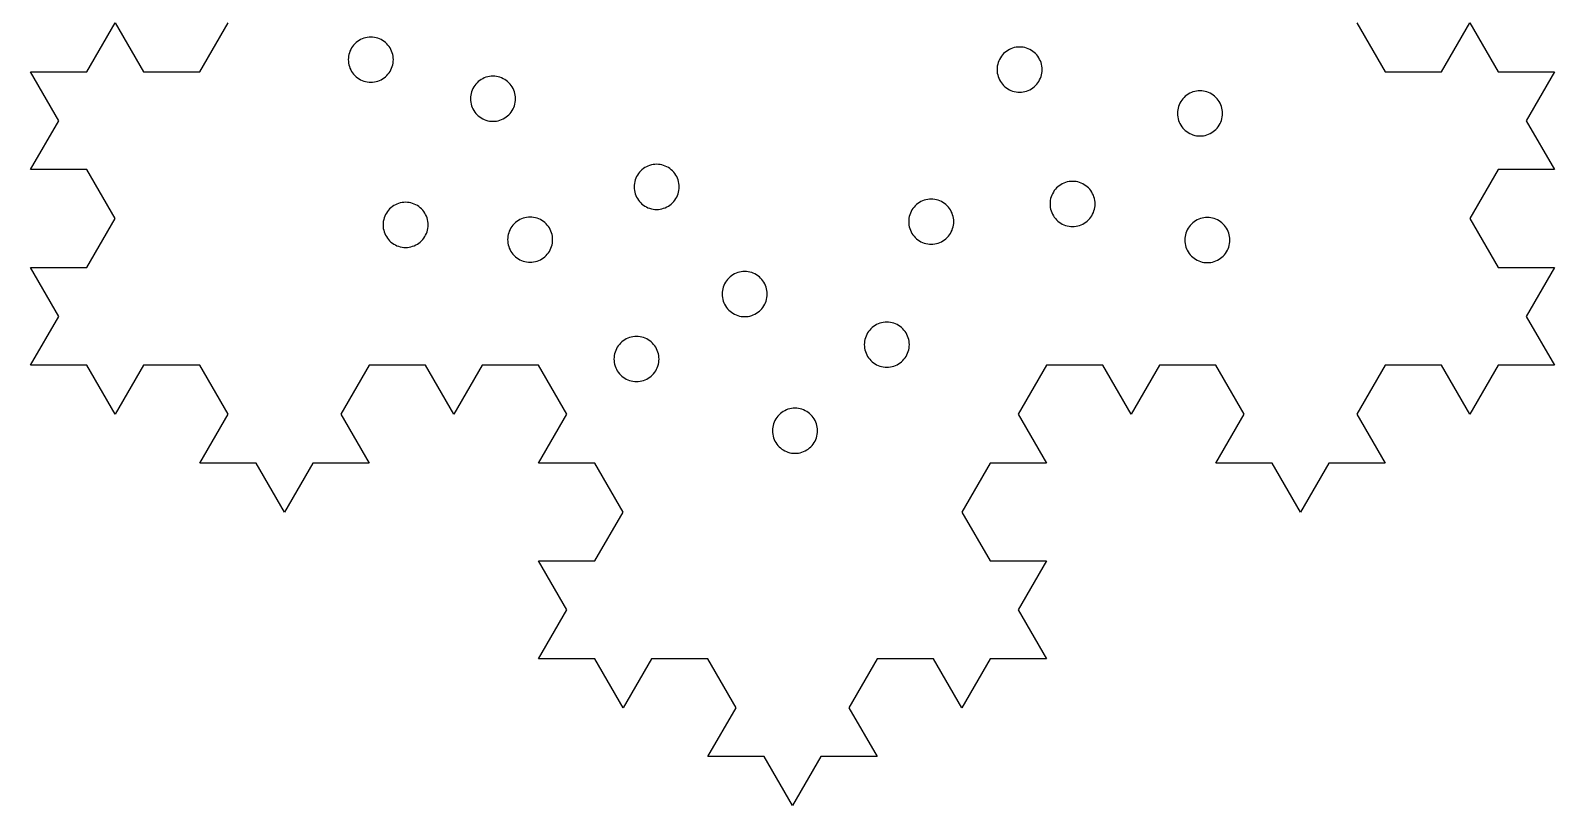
# Model space of a CAD drawing. Header units: millimetres. Extents: x 0 to 476, y 5 to 280.
# Drawn here: x 233.7 to 328.4, y 170.7 to 218.8 of the extents above; entities that cross this region are included whole.
import ezdxf

# ---------------------------------------------------------------- set-up
doc = ezdxf.new("R2010")
doc.units = ezdxf.units.MM
doc.layers.add('CUT', color=1, linetype='Continuous')

msp = doc.modelspace()

# ---------------------------------------------------------------- linework, layer by layer
at = {"layer": 'CUT'}
msp.add_lwpolyline([(316.141, 219.259), (317.894, 216.222), (321.401, 216.222), (323.154, 219.259), (324.908, 216.222), (328.415, 216.222), (326.661, 213.185), (328.415, 210.148), (324.908, 210.148), (323.154, 207.111), (324.908, 204.074), (328.415, 204.074), (326.661, 201.037), (328.415, 198), (324.908, 198), (323.154, 194.963), (321.401, 198), (317.894, 198), (316.141, 194.963), (317.894, 191.926), (314.387, 191.926), (312.634, 188.889), (310.88, 191.926), (307.373, 191.926), (309.127, 194.963), (307.373, 198), (303.866, 198), (302.113, 194.963), (300.36, 198), (296.853, 198), (295.099, 194.963), (296.853, 191.926), (293.346, 191.926), (291.592, 188.889), (293.346, 185.852), (296.853, 185.852), (295.099, 182.815), (296.853, 179.778), (293.346, 179.778), (291.592, 176.741), (289.839, 179.778), (286.332, 179.778), (284.579, 176.741), (286.332, 173.704), (282.825, 173.704), (281.072, 170.667), (279.318, 173.704), (275.812, 173.704), (277.565, 176.741), (275.812, 179.778), (272.305, 179.778), (270.551, 176.741), (268.798, 179.778), (265.291, 179.778), (267.044, 182.815), (265.291, 185.852), (268.798, 185.852), (270.551, 188.889), (268.798, 191.926), (265.291, 191.926), (267.044, 194.963), (265.291, 198), (261.784, 198), (260.031, 194.963), (258.277, 198), (254.77, 198), (253.017, 194.963), (254.77, 191.926), (251.263, 191.926), (249.51, 188.889), (247.757, 191.926), (244.25, 191.926), (246.003, 194.963), (244.25, 198), (240.743, 198), (238.989, 194.963), (237.236, 198), (233.729, 198), (235.483, 201.037), (233.729, 204.074), (237.236, 204.074), (238.989, 207.111), (237.236, 210.148), (233.729, 210.148), (235.483, 213.185), (233.729, 216.222), (237.236, 216.222), (238.989, 219.259), (240.743, 216.222), (244.25, 216.222), (246.003, 219.259)], dxfattribs=at)
for points in [[(256.204, 216.542), (256.234, 216.648), (256.256, 216.756), (256.268, 216.865), (256.273, 216.975), (256.268, 217.085), (256.256, 217.194), (256.234, 217.302), (256.204, 217.408), (256.166, 217.511), (256.12, 217.611), (256.066, 217.707), (256.005, 217.798), (255.937, 217.884), (255.863, 217.965), (255.782, 218.04), (255.696, 218.108), (255.604, 218.169), (255.508, 218.223), (255.409, 218.269), (255.305, 218.307), (255.2, 218.336), (255.092, 218.358), (254.983, 218.371), (254.873, 218.375), (254.763, 218.371), (254.654, 218.358), (254.546, 218.336), (254.44, 218.307), (254.337, 218.269), (254.237, 218.223), (254.141, 218.169), (254.05, 218.108), (253.964, 218.04), (253.883, 217.965), (253.808, 217.884), (253.74, 217.798), (253.679, 217.707), (253.625, 217.611), (253.579, 217.511), (253.541, 217.408), (253.511, 217.302), (253.49, 217.194), (253.477, 217.085), (253.473, 216.975), (253.477, 216.865), (253.49, 216.756), (253.511, 216.648), (253.541, 216.542), (253.579, 216.439), (253.625, 216.34), (253.679, 216.244), (253.74, 216.152), (253.808, 216.066), (253.883, 215.985), (253.964, 215.911), (254.05, 215.842), (254.141, 215.781), (254.237, 215.728), (254.337, 215.682), (254.44, 215.644), (254.546, 215.614), (254.654, 215.592), (254.763, 215.579), (254.873, 215.575), (254.983, 215.579), (255.092, 215.592), (255.2, 215.614), (255.305, 215.644), (255.409, 215.682), (255.508, 215.728), (255.604, 215.781), (255.696, 215.842), (255.782, 215.911), (255.863, 215.985), (255.937, 216.066), (256.005, 216.152), (256.066, 216.244), (256.12, 216.34), (256.166, 216.439), (256.204, 216.542)], [(296.511, 215.926), (296.541, 216.032), (296.563, 216.14), (296.576, 216.249), (296.58, 216.359), (296.576, 216.469), (296.563, 216.578), (296.541, 216.686), (296.511, 216.792), (296.473, 216.895), (296.427, 216.994), (296.374, 217.09), (296.313, 217.182), (296.245, 217.268), (296.17, 217.349), (296.089, 217.423), (296.003, 217.492), (295.911, 217.553), (295.816, 217.606), (295.716, 217.652), (295.613, 217.69), (295.507, 217.72), (295.399, 217.742), (295.29, 217.755), (295.18, 217.759), (295.07, 217.755), (294.961, 217.742), (294.853, 217.72), (294.747, 217.69), (294.644, 217.652), (294.544, 217.606), (294.448, 217.553), (294.357, 217.492), (294.271, 217.423), (294.19, 217.349), (294.115, 217.268), (294.047, 217.182), (293.986, 217.09), (293.933, 216.994), (293.887, 216.895), (293.849, 216.792), (293.819, 216.686), (293.797, 216.578), (293.784, 216.469), (293.78, 216.359), (293.784, 216.249), (293.797, 216.14), (293.819, 216.032), (293.849, 215.926), (293.887, 215.823), (293.933, 215.723), (293.986, 215.627), (294.047, 215.536), (294.115, 215.45), (294.19, 215.369), (294.271, 215.294), (294.357, 215.226), (294.448, 215.165), (294.544, 215.111), (294.644, 215.065), (294.747, 215.027), (294.853, 214.998), (294.961, 214.976), (295.07, 214.963), (295.18, 214.959), (295.29, 214.963), (295.399, 214.976), (295.507, 214.998), (295.613, 215.027), (295.716, 215.065), (295.816, 215.111), (295.911, 215.165), (296.003, 215.226), (296.089, 215.294), (296.17, 215.369), (296.245, 215.45), (296.313, 215.536), (296.374, 215.627), (296.427, 215.723), (296.473, 215.823), (296.511, 215.926)], [(263.793, 214.115), (263.822, 214.221), (263.844, 214.329), (263.857, 214.438), (263.861, 214.548), (263.857, 214.658), (263.844, 214.767), (263.822, 214.875), (263.793, 214.981), (263.755, 215.084), (263.709, 215.184), (263.655, 215.28), (263.594, 215.371), (263.526, 215.457), (263.451, 215.538), (263.37, 215.613), (263.284, 215.681), (263.193, 215.742), (263.097, 215.795), (262.997, 215.841), (262.894, 215.88), (262.788, 215.909), (262.68, 215.931), (262.571, 215.944), (262.461, 215.948), (262.351, 215.944), (262.242, 215.931), (262.134, 215.909), (262.029, 215.88), (261.925, 215.841), (261.826, 215.795), (261.73, 215.742), (261.638, 215.681), (261.552, 215.613), (261.471, 215.538), (261.397, 215.457), (261.329, 215.371), (261.267, 215.28), (261.214, 215.184), (261.168, 215.084), (261.13, 214.981), (261.1, 214.875), (261.078, 214.767), (261.065, 214.658), (261.061, 214.548), (261.065, 214.438), (261.078, 214.329), (261.1, 214.221), (261.13, 214.115), (261.168, 214.012), (261.214, 213.912), (261.267, 213.817), (261.329, 213.725), (261.397, 213.639), (261.471, 213.558), (261.552, 213.483), (261.638, 213.415), (261.73, 213.354), (261.826, 213.301), (261.925, 213.255), (262.029, 213.217), (262.134, 213.187), (262.242, 213.165), (262.351, 213.152), (262.461, 213.148), (262.571, 213.152), (262.68, 213.165), (262.788, 213.187), (262.894, 213.217), (262.997, 213.255), (263.097, 213.301), (263.193, 213.354), (263.284, 213.415), (263.37, 213.483), (263.451, 213.558), (263.526, 213.639), (263.594, 213.725), (263.655, 213.817), (263.709, 213.912), (263.755, 214.012), (263.793, 214.115)], [(307.718, 213.205), (307.748, 213.31), (307.769, 213.418), (307.782, 213.527), (307.787, 213.637), (307.782, 213.747), (307.769, 213.856), (307.748, 213.964), (307.718, 214.07), (307.68, 214.173), (307.634, 214.273), (307.58, 214.369), (307.519, 214.46), (307.451, 214.546), (307.377, 214.627), (307.296, 214.702), (307.21, 214.77), (307.118, 214.831), (307.022, 214.885), (306.922, 214.931), (306.819, 214.969), (306.713, 214.999), (306.606, 215.02), (306.497, 215.033), (306.387, 215.037), (306.277, 215.033), (306.168, 215.02), (306.06, 214.999), (305.954, 214.969), (305.851, 214.931), (305.751, 214.885), (305.655, 214.831), (305.564, 214.77), (305.477, 214.702), (305.397, 214.627), (305.322, 214.546), (305.254, 214.46), (305.193, 214.369), (305.139, 214.273), (305.093, 214.173), (305.055, 214.07), (305.025, 213.964), (305.004, 213.856), (304.991, 213.747), (304.987, 213.637), (304.991, 213.527), (305.004, 213.418), (305.025, 213.31), (305.055, 213.205), (305.093, 213.101), (305.139, 213.002), (305.193, 212.906), (305.254, 212.814), (305.322, 212.728), (305.397, 212.647), (305.477, 212.573), (305.564, 212.505), (305.655, 212.444), (305.751, 212.39), (305.851, 212.344), (305.954, 212.306), (306.06, 212.276), (306.168, 212.254), (306.277, 212.242), (306.387, 212.237), (306.497, 212.242), (306.606, 212.254), (306.713, 212.276), (306.819, 212.306), (306.922, 212.344), (307.022, 212.39), (307.118, 212.444), (307.21, 212.505), (307.296, 212.573), (307.377, 212.647), (307.451, 212.728), (307.519, 212.814), (307.58, 212.906), (307.634, 213.002), (307.68, 213.101), (307.718, 213.205)], [(273.96, 208.644), (273.99, 208.75), (274.012, 208.858), (274.024, 208.967), (274.029, 209.077), (274.024, 209.187), (274.012, 209.296), (273.99, 209.403), (273.96, 209.509), (273.922, 209.612), (273.876, 209.712), (273.822, 209.808), (273.761, 209.9), (273.693, 209.986), (273.619, 210.067), (273.538, 210.141), (273.452, 210.209), (273.36, 210.27), (273.264, 210.324), (273.165, 210.37), (273.061, 210.408), (272.956, 210.438), (272.848, 210.459), (272.739, 210.472), (272.629, 210.477), (272.519, 210.472), (272.41, 210.459), (272.302, 210.438), (272.196, 210.408), (272.093, 210.37), (271.993, 210.324), (271.897, 210.27), (271.806, 210.209), (271.72, 210.141), (271.639, 210.067), (271.564, 209.986), (271.496, 209.9), (271.435, 209.808), (271.381, 209.712), (271.335, 209.612), (271.297, 209.509), (271.267, 209.403), (271.246, 209.296), (271.233, 209.187), (271.229, 209.077), (271.233, 208.967), (271.246, 208.858), (271.267, 208.75), (271.297, 208.644), (271.335, 208.541), (271.381, 208.441), (271.435, 208.345), (271.496, 208.254), (271.564, 208.167), (271.639, 208.087), (271.72, 208.012), (271.806, 207.944), (271.897, 207.883), (271.993, 207.829), (272.093, 207.783), (272.196, 207.745), (272.302, 207.715), (272.41, 207.694), (272.519, 207.681), (272.629, 207.677), (272.739, 207.681), (272.848, 207.694), (272.956, 207.715), (273.061, 207.745), (273.165, 207.783), (273.264, 207.829), (273.36, 207.883), (273.452, 207.944), (273.538, 208.012), (273.619, 208.087), (273.693, 208.167), (273.761, 208.254), (273.822, 208.345), (273.876, 208.441), (273.922, 208.541), (273.96, 208.644)], [(299.802, 207.586), (299.832, 207.692), (299.854, 207.8), (299.867, 207.909), (299.871, 208.019), (299.867, 208.129), (299.854, 208.238), (299.832, 208.346), (299.802, 208.451), (299.764, 208.555), (299.718, 208.654), (299.665, 208.75), (299.604, 208.842), (299.536, 208.928), (299.461, 209.009), (299.38, 209.083), (299.294, 209.151), (299.202, 209.213), (299.107, 209.266), (299.007, 209.312), (298.904, 209.35), (298.798, 209.38), (298.69, 209.402), (298.581, 209.415), (298.471, 209.419), (298.361, 209.415), (298.252, 209.402), (298.144, 209.38), (298.038, 209.35), (297.935, 209.312), (297.835, 209.266), (297.739, 209.213), (297.648, 209.151), (297.562, 209.083), (297.481, 209.009), (297.406, 208.928), (297.338, 208.842), (297.277, 208.75), (297.224, 208.654), (297.178, 208.555), (297.139, 208.451), (297.11, 208.346), (297.088, 208.238), (297.075, 208.129), (297.071, 208.019), (297.075, 207.909), (297.088, 207.8), (297.11, 207.692), (297.139, 207.586), (297.178, 207.483), (297.224, 207.383), (297.277, 207.287), (297.338, 207.196), (297.406, 207.11), (297.481, 207.029), (297.562, 206.954), (297.648, 206.886), (297.739, 206.825), (297.835, 206.771), (297.935, 206.725), (298.038, 206.687), (298.144, 206.658), (298.252, 206.636), (298.361, 206.623), (298.471, 206.619), (298.581, 206.623), (298.69, 206.636), (298.798, 206.658), (298.904, 206.687), (299.007, 206.725), (299.107, 206.771), (299.202, 206.825), (299.294, 206.886), (299.38, 206.954), (299.461, 207.029), (299.536, 207.11), (299.604, 207.196), (299.665, 207.287), (299.718, 207.383), (299.764, 207.483), (299.802, 207.586)], [(291.021, 206.485), (291.051, 206.59), (291.073, 206.698), (291.086, 206.807), (291.09, 206.917), (291.086, 207.027), (291.073, 207.136), (291.051, 207.244), (291.021, 207.35), (290.983, 207.453), (290.937, 207.553), (290.884, 207.649), (290.822, 207.74), (290.754, 207.826), (290.68, 207.907), (290.599, 207.982), (290.513, 208.05), (290.421, 208.111), (290.325, 208.165), (290.226, 208.211), (290.122, 208.249), (290.017, 208.278), (289.909, 208.3), (289.8, 208.313), (289.69, 208.317), (289.58, 208.313), (289.471, 208.3), (289.363, 208.278), (289.257, 208.249), (289.154, 208.211), (289.054, 208.165), (288.958, 208.111), (288.867, 208.05), (288.781, 207.982), (288.7, 207.907), (288.625, 207.826), (288.557, 207.74), (288.496, 207.649), (288.442, 207.553), (288.396, 207.453), (288.358, 207.35), (288.329, 207.244), (288.307, 207.136), (288.294, 207.027), (288.29, 206.917), (288.294, 206.807), (288.307, 206.698), (288.329, 206.59), (288.358, 206.485), (288.396, 206.381), (288.442, 206.282), (288.496, 206.186), (288.557, 206.094), (288.625, 206.008), (288.7, 205.927), (288.781, 205.853), (288.867, 205.785), (288.958, 205.723), (289.054, 205.67), (289.154, 205.624), (289.257, 205.586), (289.363, 205.556), (289.471, 205.534), (289.58, 205.521), (289.69, 205.517), (289.8, 205.521), (289.909, 205.534), (290.017, 205.556), (290.122, 205.586), (290.226, 205.624), (290.325, 205.67), (290.421, 205.723), (290.513, 205.785), (290.599, 205.853), (290.68, 205.927), (290.754, 206.008), (290.822, 206.094), (290.884, 206.186), (290.937, 206.282), (290.983, 206.381), (291.021, 206.485)], [(258.365, 206.284), (258.395, 206.39), (258.417, 206.498), (258.43, 206.607), (258.434, 206.717), (258.43, 206.827), (258.417, 206.936), (258.395, 207.044), (258.365, 207.15), (258.327, 207.253), (258.281, 207.353), (258.228, 207.448), (258.167, 207.54), (258.098, 207.626), (258.024, 207.707), (257.943, 207.782), (257.857, 207.85), (257.765, 207.911), (257.669, 207.964), (257.57, 208.01), (257.467, 208.048), (257.361, 208.078), (257.253, 208.1), (257.144, 208.113), (257.034, 208.117), (256.924, 208.113), (256.815, 208.1), (256.707, 208.078), (256.601, 208.048), (256.498, 208.01), (256.398, 207.964), (256.302, 207.911), (256.211, 207.85), (256.125, 207.782), (256.044, 207.707), (255.969, 207.626), (255.901, 207.54), (255.84, 207.448), (255.786, 207.353), (255.74, 207.253), (255.702, 207.15), (255.673, 207.044), (255.651, 206.936), (255.638, 206.827), (255.634, 206.717), (255.638, 206.607), (255.651, 206.498), (255.673, 206.39), (255.702, 206.284), (255.74, 206.181), (255.786, 206.081), (255.84, 205.986), (255.901, 205.894), (255.969, 205.808), (256.044, 205.727), (256.125, 205.652), (256.211, 205.584), (256.302, 205.523), (256.398, 205.47), (256.498, 205.424), (256.601, 205.386), (256.707, 205.356), (256.815, 205.334), (256.924, 205.321), (257.034, 205.317), (257.144, 205.321), (257.253, 205.334), (257.361, 205.356), (257.467, 205.386), (257.57, 205.424), (257.669, 205.47), (257.765, 205.523), (257.857, 205.584), (257.943, 205.652), (258.024, 205.727), (258.098, 205.808), (258.167, 205.894), (258.228, 205.986), (258.281, 206.081), (258.327, 206.181), (258.365, 206.284)], [(266.103, 205.367), (266.133, 205.473), (266.154, 205.581), (266.167, 205.69), (266.171, 205.8), (266.167, 205.91), (266.154, 206.019), (266.133, 206.127), (266.103, 206.233), (266.065, 206.336), (266.019, 206.435), (265.965, 206.531), (265.904, 206.623), (265.836, 206.709), (265.761, 206.79), (265.681, 206.864), (265.594, 206.933), (265.503, 206.994), (265.407, 207.047), (265.307, 207.093), (265.204, 207.131), (265.098, 207.161), (264.99, 207.183), (264.881, 207.196), (264.771, 207.2), (264.662, 207.196), (264.552, 207.183), (264.445, 207.161), (264.339, 207.131), (264.236, 207.093), (264.136, 207.047), (264.04, 206.994), (263.948, 206.933), (263.862, 206.864), (263.781, 206.79), (263.707, 206.709), (263.639, 206.623), (263.578, 206.531), (263.524, 206.435), (263.478, 206.336), (263.44, 206.233), (263.41, 206.127), (263.389, 206.019), (263.376, 205.91), (263.371, 205.8), (263.376, 205.69), (263.389, 205.581), (263.41, 205.473), (263.44, 205.367), (263.478, 205.264), (263.524, 205.164), (263.578, 205.068), (263.639, 204.977), (263.707, 204.891), (263.781, 204.81), (263.862, 204.735), (263.948, 204.667), (264.04, 204.606), (264.136, 204.552), (264.236, 204.506), (264.339, 204.468), (264.445, 204.439), (264.552, 204.417), (264.662, 204.404), (264.771, 204.4), (264.881, 204.404), (264.99, 204.417), (265.098, 204.439), (265.204, 204.468), (265.307, 204.506), (265.407, 204.552), (265.503, 204.606), (265.594, 204.667), (265.681, 204.735), (265.761, 204.81), (265.836, 204.891), (265.904, 204.977), (265.965, 205.068), (266.019, 205.164), (266.065, 205.264), (266.103, 205.367)], [(308.176, 205.34), (308.206, 205.446), (308.228, 205.553), (308.241, 205.663), (308.245, 205.772), (308.241, 205.882), (308.228, 205.991), (308.206, 206.099), (308.176, 206.205), (308.138, 206.308), (308.092, 206.408), (308.039, 206.504), (307.978, 206.595), (307.909, 206.682), (307.835, 206.762), (307.754, 206.837), (307.668, 206.905), (307.576, 206.966), (307.48, 207.02), (307.381, 207.066), (307.278, 207.104), (307.172, 207.134), (307.064, 207.155), (306.955, 207.168), (306.845, 207.172), (306.735, 207.168), (306.626, 207.155), (306.518, 207.134), (306.412, 207.104), (306.309, 207.066), (306.209, 207.02), (306.113, 206.966), (306.022, 206.905), (305.936, 206.837), (305.855, 206.762), (305.78, 206.682), (305.712, 206.595), (305.651, 206.504), (305.598, 206.408), (305.551, 206.308), (305.513, 206.205), (305.484, 206.099), (305.462, 205.991), (305.449, 205.882), (305.445, 205.772), (305.449, 205.663), (305.462, 205.553), (305.484, 205.446), (305.513, 205.34), (305.551, 205.237), (305.598, 205.137), (305.651, 205.041), (305.712, 204.95), (305.78, 204.863), (305.855, 204.783), (305.936, 204.708), (306.022, 204.64), (306.113, 204.579), (306.209, 204.525), (306.309, 204.479), (306.412, 204.441), (306.518, 204.411), (306.626, 204.39), (306.735, 204.377), (306.845, 204.372), (306.955, 204.377), (307.064, 204.39), (307.172, 204.411), (307.278, 204.441), (307.381, 204.479), (307.48, 204.525), (307.576, 204.579), (307.668, 204.64), (307.754, 204.708), (307.835, 204.783), (307.909, 204.863), (307.978, 204.95), (308.039, 205.041), (308.092, 205.137), (308.138, 205.237), (308.176, 205.34)], [(279.434, 201.988), (279.464, 202.093), (279.485, 202.201), (279.498, 202.31), (279.503, 202.42), (279.498, 202.53), (279.485, 202.639), (279.464, 202.747), (279.434, 202.853), (279.396, 202.956), (279.35, 203.056), (279.296, 203.152), (279.235, 203.243), (279.167, 203.33), (279.093, 203.41), (279.012, 203.485), (278.926, 203.553), (278.834, 203.614), (278.738, 203.668), (278.638, 203.714), (278.535, 203.752), (278.429, 203.782), (278.322, 203.803), (278.212, 203.816), (278.103, 203.82), (277.993, 203.816), (277.884, 203.803), (277.776, 203.782), (277.67, 203.752), (277.567, 203.714), (277.467, 203.668), (277.371, 203.614), (277.28, 203.553), (277.193, 203.485), (277.113, 203.41), (277.038, 203.33), (276.97, 203.243), (276.909, 203.152), (276.855, 203.056), (276.809, 202.956), (276.771, 202.853), (276.741, 202.747), (276.72, 202.639), (276.707, 202.53), (276.703, 202.42), (276.707, 202.31), (276.72, 202.201), (276.741, 202.093), (276.771, 201.988), (276.809, 201.885), (276.855, 201.785), (276.909, 201.689), (276.97, 201.597), (277.038, 201.511), (277.113, 201.43), (277.193, 201.356), (277.28, 201.288), (277.371, 201.227), (277.467, 201.173), (277.567, 201.127), (277.67, 201.089), (277.776, 201.059), (277.884, 201.038), (277.993, 201.025), (278.103, 201.02), (278.212, 201.025), (278.322, 201.038), (278.429, 201.059), (278.535, 201.089), (278.638, 201.127), (278.738, 201.173), (278.834, 201.227), (278.926, 201.288), (279.012, 201.356), (279.093, 201.43), (279.167, 201.511), (279.235, 201.597), (279.296, 201.689), (279.35, 201.785), (279.396, 201.885), (279.434, 201.988)], [(272.711, 197.954), (272.741, 198.06), (272.762, 198.168), (272.775, 198.277), (272.78, 198.387), (272.775, 198.496), (272.762, 198.606), (272.741, 198.713), (272.711, 198.819), (272.673, 198.922), (272.627, 199.022), (272.573, 199.118), (272.512, 199.209), (272.444, 199.296), (272.37, 199.376), (272.289, 199.451), (272.203, 199.519), (272.111, 199.58), (272.015, 199.634), (271.915, 199.68), (271.812, 199.718), (271.706, 199.748), (271.599, 199.769), (271.489, 199.782), (271.38, 199.787), (271.27, 199.782), (271.161, 199.769), (271.053, 199.748), (270.947, 199.718), (270.844, 199.68), (270.744, 199.634), (270.648, 199.58), (270.557, 199.519), (270.47, 199.451), (270.39, 199.376), (270.315, 199.296), (270.247, 199.209), (270.186, 199.118), (270.132, 199.022), (270.086, 198.922), (270.048, 198.819), (270.018, 198.713), (269.997, 198.606), (269.984, 198.496), (269.98, 198.387), (269.984, 198.277), (269.997, 198.168), (270.018, 198.06), (270.048, 197.954), (270.086, 197.851), (270.132, 197.751), (270.186, 197.655), (270.247, 197.564), (270.315, 197.477), (270.39, 197.397), (270.47, 197.322), (270.557, 197.254), (270.648, 197.193), (270.744, 197.139), (270.844, 197.093), (270.947, 197.055), (271.053, 197.025), (271.161, 197.004), (271.27, 196.991), (271.38, 196.987), (271.489, 196.991), (271.599, 197.004), (271.706, 197.025), (271.812, 197.055), (271.915, 197.093), (272.015, 197.139), (272.111, 197.193), (272.203, 197.254), (272.289, 197.322), (272.37, 197.397), (272.444, 197.477), (272.512, 197.564), (272.573, 197.655), (272.627, 197.751), (272.673, 197.851), (272.711, 197.954)], [(288.264, 198.848), (288.294, 198.954), (288.316, 199.062), (288.328, 199.171), (288.333, 199.281), (288.328, 199.391), (288.316, 199.5), (288.294, 199.608), (288.264, 199.713), (288.226, 199.816), (288.18, 199.916), (288.127, 200.012), (288.065, 200.104), (287.997, 200.19), (287.923, 200.271), (287.842, 200.345), (287.756, 200.413), (287.664, 200.474), (287.568, 200.528), (287.469, 200.574), (287.365, 200.612), (287.26, 200.642), (287.152, 200.663), (287.043, 200.676), (286.933, 200.681), (286.823, 200.676), (286.714, 200.663), (286.606, 200.642), (286.5, 200.612), (286.397, 200.574), (286.297, 200.528), (286.201, 200.474), (286.11, 200.413), (286.024, 200.345), (285.943, 200.271), (285.868, 200.19), (285.8, 200.104), (285.739, 200.012), (285.685, 199.916), (285.639, 199.816), (285.601, 199.713), (285.571, 199.608), (285.55, 199.5), (285.537, 199.391), (285.533, 199.281), (285.537, 199.171), (285.55, 199.062), (285.571, 198.954), (285.601, 198.848), (285.639, 198.745), (285.685, 198.645), (285.739, 198.549), (285.8, 198.458), (285.868, 198.371), (285.943, 198.291), (286.024, 198.216), (286.11, 198.148), (286.201, 198.087), (286.297, 198.033), (286.397, 197.987), (286.5, 197.949), (286.606, 197.919), (286.714, 197.898), (286.823, 197.885), (286.933, 197.881), (287.043, 197.885), (287.152, 197.898), (287.26, 197.919), (287.365, 197.949), (287.469, 197.987), (287.568, 198.033), (287.664, 198.087), (287.756, 198.148), (287.842, 198.216), (287.923, 198.291), (287.997, 198.371), (288.065, 198.458), (288.127, 198.549), (288.18, 198.645), (288.226, 198.745), (288.264, 198.848)], [(282.556, 193.501), (282.586, 193.607), (282.608, 193.715), (282.621, 193.824), (282.625, 193.934), (282.621, 194.044), (282.608, 194.153), (282.586, 194.261), (282.556, 194.366), (282.518, 194.469), (282.472, 194.569), (282.419, 194.665), (282.358, 194.757), (282.29, 194.843), (282.215, 194.924), (282.134, 194.998), (282.048, 195.066), (281.957, 195.127), (281.861, 195.181), (281.761, 195.227), (281.658, 195.265), (281.552, 195.295), (281.444, 195.316), (281.335, 195.329), (281.225, 195.334), (281.115, 195.329), (281.006, 195.316), (280.898, 195.295), (280.792, 195.265), (280.689, 195.227), (280.589, 195.181), (280.494, 195.127), (280.402, 195.066), (280.316, 194.998), (280.235, 194.924), (280.16, 194.843), (280.092, 194.757), (280.031, 194.665), (279.978, 194.569), (279.932, 194.469), (279.894, 194.366), (279.864, 194.261), (279.842, 194.153), (279.829, 194.044), (279.825, 193.934), (279.829, 193.824), (279.842, 193.715), (279.864, 193.607), (279.894, 193.501), (279.932, 193.398), (279.978, 193.298), (280.031, 193.202), (280.092, 193.111), (280.16, 193.024), (280.235, 192.944), (280.316, 192.869), (280.402, 192.801), (280.494, 192.74), (280.589, 192.686), (280.689, 192.64), (280.792, 192.602), (280.898, 192.572), (281.006, 192.551), (281.115, 192.538), (281.225, 192.534), (281.335, 192.538), (281.444, 192.551), (281.552, 192.572), (281.658, 192.602), (281.761, 192.64), (281.861, 192.686), (281.957, 192.74), (282.048, 192.801), (282.134, 192.869), (282.215, 192.944), (282.29, 193.024), (282.358, 193.111), (282.419, 193.202), (282.472, 193.298), (282.518, 193.398), (282.556, 193.501)]]:
    msp.add_lwpolyline(points, close=True, dxfattribs=at)

doc.saveas('drawing.dxf')
